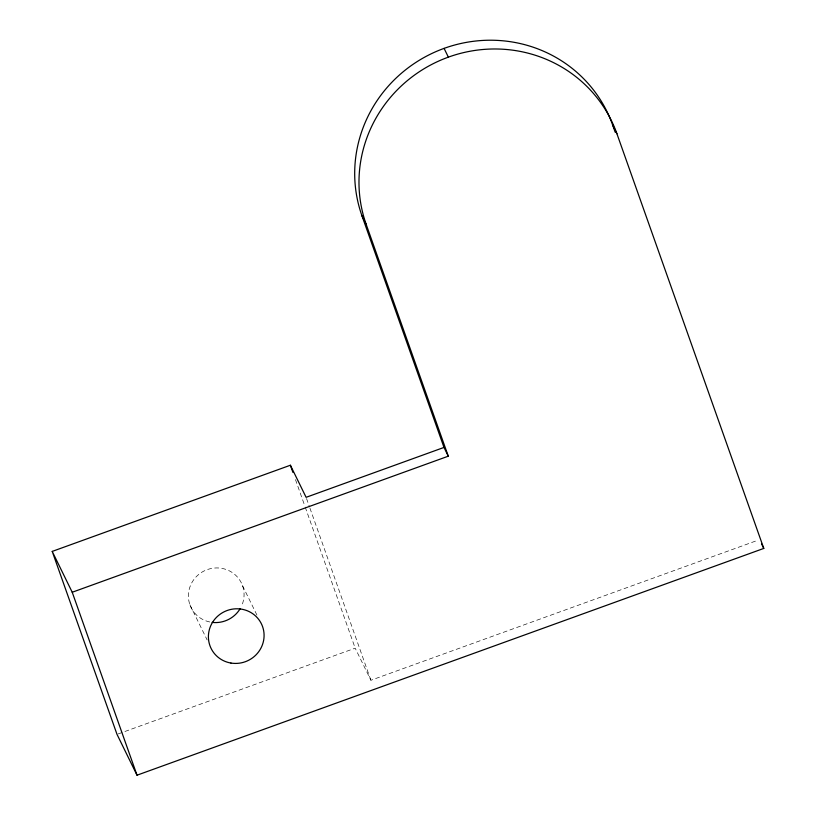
<?xml version="1.0" encoding="UTF-8"?>
<svg xmlns="http://www.w3.org/2000/svg" width="816" height="816" viewBox="0 0 816 816"><rect width="100%" height="100%" fill="white"/><g stroke="black" fill="none" stroke-linecap="round" stroke-linejoin="round"><path stroke-width="0.61" stroke-dasharray="4.08 3.06" d="M118.208 733.921L355.184 648.179L370.903 680.269L758.299 540.1M242.556 585.735L257.009 615.233M189.914 604.789L207.142 639.958M306.53 498.525L309.499 506.889M309.917 508.082L370.903 680.269M295.463 479.584L304.786 505.889M305.204 507.083L355.184 648.179M209.753 621.976A28.009 27.163 -26.1 0 1 189.7 587.612A28.009 27.163 -26.1 0 1 226.583 569.65A28.009 27.163 -26.1 0 1 241.261 606.635"/><path stroke-width="1.22" d="M52.214 551.412L290.384 465.232L306.112 497.321L443.996 447.433L448.28 456.185L72.226 592.253L52.214 551.412L117.014 734.359L137.017 775.2L763.786 548.423L616.916 133.742L612.632 124.991A133.355 129.336 -26.1 0 0 444.077 48.379A133.355 129.336 -26.1 0 0 361.927 215.699L443.996 447.433M761.644 544.048L763.786 548.423M444.077 48.379L448.361 57.14A133.355 129.336 -26.1 0 1 616.916 133.742M361.927 215.699L366.211 224.451L448.28 456.185M612.632 124.991L615.172 132.182M290.384 465.232L292.924 472.413M72.226 592.253L137.017 775.2M366.211 224.451A133.355 129.336 -26.1 0 1 448.361 57.14M240.108 608.756A28.009 27.163 -26.1 0 1 212.119 622.373M230.938 663.051A28.009 27.163 -26.1 0 0 262.568 626.576A28.009 27.163 -26.1 0 0 215.23 618.681A28.009 27.163 -26.1 0 0 230.938 663.051"/></g></svg>
